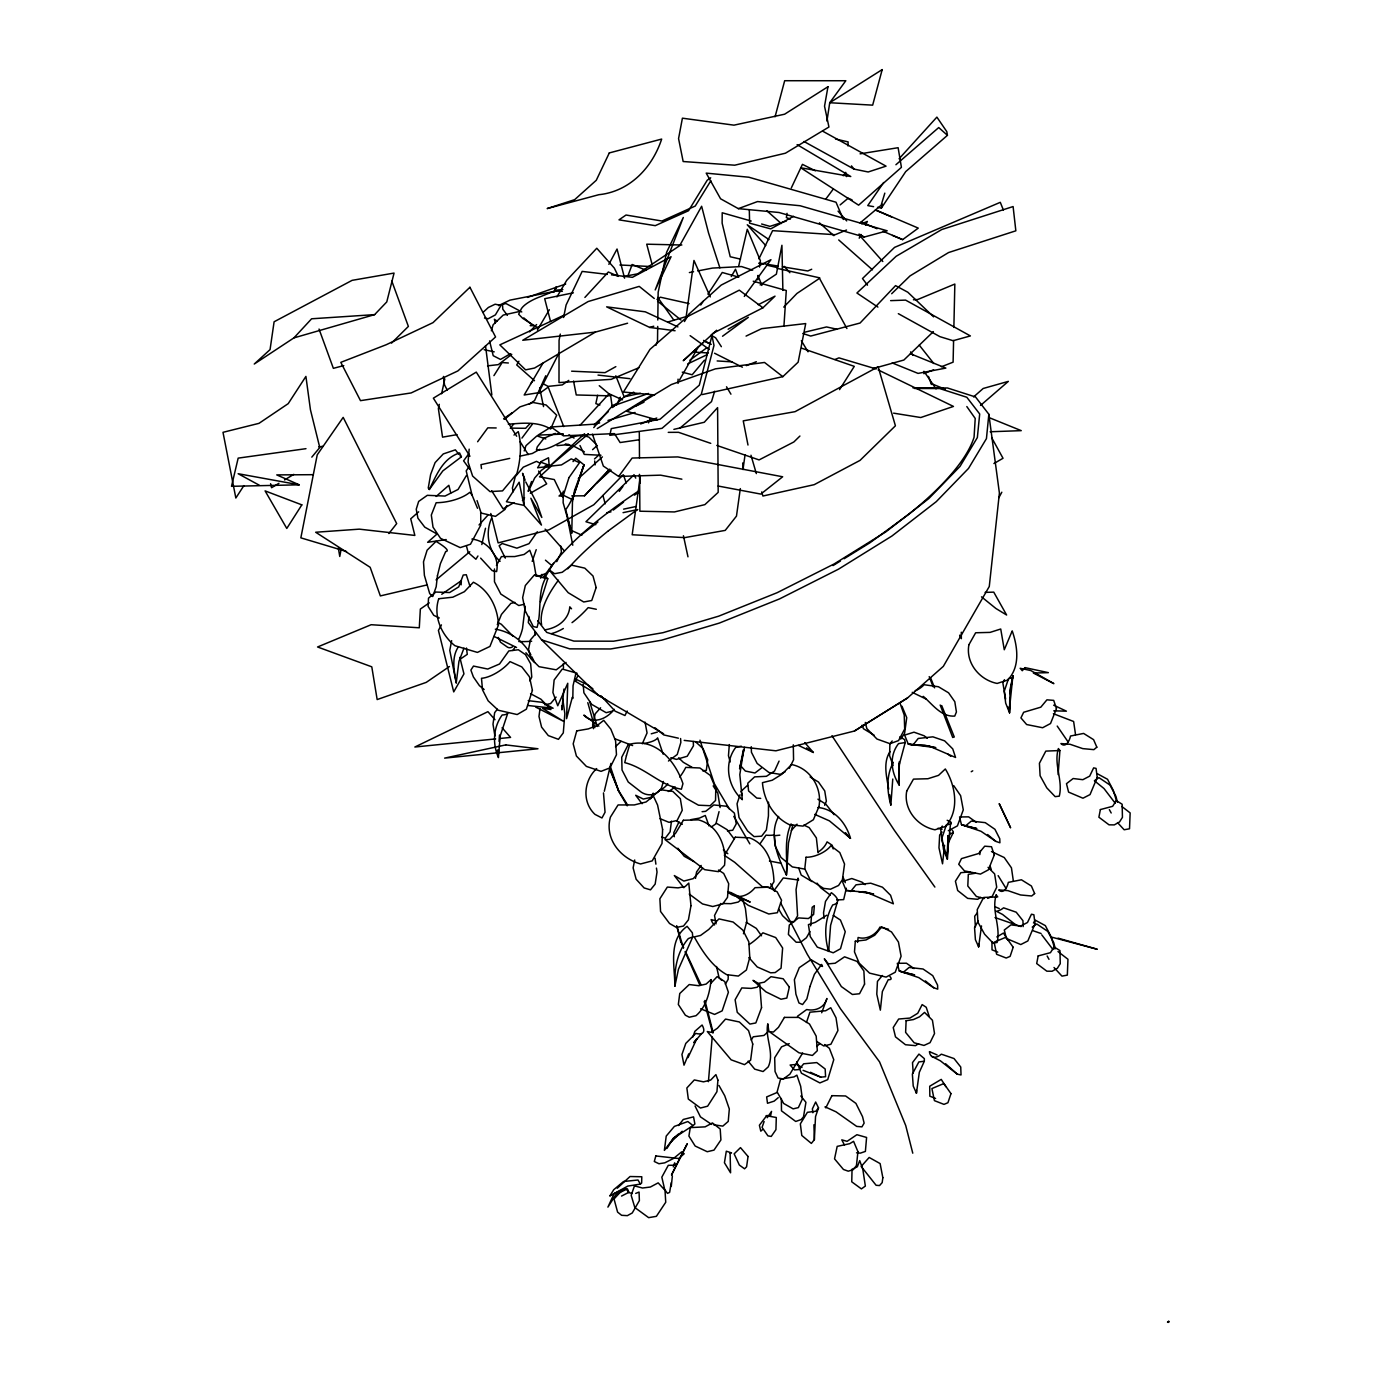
<?xml version="1.0" encoding="UTF-8"?>
<svg xmlns="http://www.w3.org/2000/svg" width="1392" height="1392" viewBox="0 0 1392 1392"><rect width="100%" height="100%" fill="white"/><g stroke="black" fill="none" stroke-linecap="round" stroke-linejoin="round"><path stroke-width="1.5" d="M673.276 1166.896L674.615 1162.877L676.042 1165.191L668.282 1165.313L661.826 1177.162L664.697 1189.534L667.464 1193.379L669.622 1192.37L671.275 1182.591M743.728 749.714L739.813 774.613L742.319 799.704C727.703 786.637 723.544 763.616 735.672 747.452L741.275 746.182M768.506 802.14L768.436 815.973L766.366 829.98L761.581 836.209L754.064 836.609L747.608 830.989L739.013 817.539L737.047 803.81L740.022 794.762M563.203 494.839L563.151 502.756L571.764 533.049L572.46 502.181L574.531 490.558L584.031 464.893L575.766 458.246L573.034 461.605M913.204 1073.11L912.508 1062.601L918.946 1054.092L924.358 1058.633L924.323 1061.243L918.842 1061.939L912.369 1074.067L913.222 1086.056L916.441 1093.225L916.475 1090.423M978.263 920.791L974.557 927.716L975.409 939.704L978.628 946.873L978.663 944.072M657.703 326.424L657.511 341.336L655.928 345.373M657.79 320.021L658.155 292.337L666.646 252.23L683.298 217.465L655.197 289.954L671.066 256.72L632.438 277.321L611.488 274.85M953.59 340.466L953.102 362.164L941.375 366.775M953.868 327.451L954.842 284.055L917.711 299.524L913.43 299.785M947.36 859.212L947.917 835.635L947.36 859.212L943.498 849.485L942.071 837.584L946.369 824.934L951.032 823.925L950.701 822.08L947.169 820.271M1013.219 677.573L1008.556 678.583L1004.258 691.232L1005.685 703.134L1009.565 712.878L1010.105 689.284L1012.906 675.729L1009.931 693.599M728.242 975.2L728.138 979.376L725.371 984.109M899.928 736.786L904.626 739.639L905.2 742.545L898.519 743.624C888.827 756.117 891.176 772.403 899.162 785.018L899.284 761.72M1167.54 1322.383L1169.002 1321.373M1009.757 697.931L1009.565 712.878M563.308 491.15L563.134 495.152L572.46 499.641L584.031 464.893C578.15 479.822 575.296 496.596 565.709 509.698L571.764 533.049M898.536 781.852L899.458 762.712M818.531 1107.875L815.764 1111.303L807.395 1112.312L800.348 1123.866L801.792 1135.472L811.362 1143.406L814.355 1139.683L815.538 1116.593L818.531 1107.875L815.66 1102.029L812.389 1108.867L812.858 1112.747M847.919 145.899L848.128 141.897L835.548 139.026M461.117 584.866L461.361 580.673L441.751 594.245M525.236 606.164L522.522 628.558A25.108 10.301 -80.2 0 1 518.781 639.119M778.633 816.425C768.384 834.678 777.989 857.855 786.428 875.011L788.481 842.856L792.761 825.108M783.922 326.285L786.289 290.528L753.229 281.219M498.475 749.853L498.179 754.099L497.449 750.079M499.067 741.379L499.502 735.028M1058.111 774.544L1059.904 750.532L1058.39 748.565C1053.431 764.539 1063.244 780.338 1059.277 796.154L1055.153 796.642L1046.801 787.872L1040.102 775.744L1039.424 763.286L1045.81 751.106L1059.904 750.532M729.321 744.563L728.468 755.752L730.174 762.016M828.24 947.674L828.64 951.397L830.589 925.384L837.288 902.26M889.766 794.815L890.845 805.046L892.777 779.033M469.174 449.146L468.077 462.092L472.619 476.064L489.984 491.602L502.529 490.889L516.867 473.715C520.399 460.143 522.07 445.318 518.276 431.642L513.996 435.052M683.437 948.056L677.243 927.333M708.406 1081.671L712.217 1037.057M528.908 616.499L528.316 622.589L541.61 639.868L598.421 695.339L663.636 733.793M563.934 689.075L561.846 709.885L561.707 705.761M912.995 387.898L947.482 387.985L975.548 396.981L988.842 414.259L986.441 438.619L968.519 468.425L936.277 501.642L891.941 536.007L838.506 569.171L779.624 598.873L719.299 623.094L661.67 640.181L610.636 648.968L569.693 648.863L541.61 639.868M671.275 1186.454L672.371 1175.909M950.701 822.08L947.047 857.263L942.21 841.481L940.696 829.388L942.262 826.048M1012.906 675.729L1009.252 710.912L1008.034 706.979M944.559 845.205L942.541 863.806L938.974 847.815L939.652 835.061L942.106 832.103M857.542 942.419L858.116 937.477A17.243 14.094 -37.7 0 0 879.97 927.089L888.583 929.264M674.876 986.145C674.233 969.319 676.93 951.85 688.327 938.591L692.764 936.886L692.363 932.797L687.109 926.324C667.847 940.018 674.824 966.013 674.876 986.145L678.443 969.267L692.764 936.886M671.449 821.141L670.126 831.807L665.289 838.158L661.722 837.114M451.634 640.633L449.79 650.395L456.245 682.863L458.942 661.374L463.971 648.15M540.009 708.632L538.982 716.445L541.592 727.129L548.309 735.602L558.436 739.326L563.29 732.888L564.856 713.696L562.751 699.097M810.701 925.819L812.162 907.306L814.337 905.67L813.641 914.457L808.387 918.546L798.556 917.92L789.316 925.019L788.394 934.45L796.172 942.227L800.609 942.245L806.386 937.773L809.953 931.579M757.805 279.827L758.379 275.581M759.545 267.073L760.397 260.704L747.278 229.28L738.734 265.872M686.082 317.272L693.964 260.461L710.303 296.914M916.441 1093.225L919.329 1072.275L924.323 1061.243M978.628 946.873L981.517 925.924M640.146 477.665L632.177 534.754L684.742 537.625L725.232 530.387L736.472 516.119L740.318 488.592M742.98 469.556L745.068 454.732M826.935 121.087L829.736 102.73L845.814 80.736L784.67 80.719L775.066 116.789M786.428 875.011C787.75 858.046 783.487 840.176 791.091 823.873M979.794 854.618L980.438 850.599M787.072 213.341L786.358 217.587L790.412 219.101M695.495 878.369L696.574 871.949L701.168 865.441M340.953 550.084L339.77 556.469L338.308 547.926M692.903 1036.918L694.869 1031.315L702.09 1025.017A20.671 7.847 37.6 0 1 695.791 1033.403L685.786 1043.408L681.941 1054.492L684.011 1065.176L688.727 1053.848M743.363 749.87L739.604 768.889L744.563 747.313M560.297 334.097L559.062 340.327L558.992 382.574L611.14 379.355L638.876 367.749M563.603 317.498L566.092 305.022L582.152 271.405L607.295 274.363M634.717 859.995L633.116 867.877L636.127 879.222L644.131 887.957L650.499 889.836L655.162 884.094L657.024 872.053L656.45 868.103M597.638 395.258L595.846 403.628L599.9 404.968M439.298 404.341L438.376 408.569L442.552 437.158L457.063 434.617M441.595 393.762L444.831 378.955M877.499 207.356L881.38 208.069L882.25 204.224M481.823 544.55L485.495 528.264M846.319 888.218L843.674 899.597L836.696 899.98M604.302 791.265L610.914 763.408M711.956 335.733L699.306 385.184L660.104 419.201L611.279 428.614L609.8 435.348L662 428.336L701.255 394.458L713.992 345.407L711.956 335.733L715.61 337.804L721.369 346.695M719.055 811.623L715.923 823.82L711.173 827.092M905.2 742.545L899.006 765.652L899.162 785.018M491.48 518.398C485.199 532.84 488.035 550.762 500.093 561.324M743.467 933.771L746.912 921.208L745.433 908.541L742.441 898.64L738.16 902.068L730.904 903.669L722.744 903.512M663.375 781.451L661.652 787.541A18.461 15.451 67.5 0 1 641.399 792.257L628.244 782.026L622.033 770.02L621.719 757.283L628.297 744.494M491.376 330.791L493.116 324.788L503.225 315.079L518.468 311.704M884.807 193.14L881.171 205.198L860.082 222.929M714.653 391.239L711.503 401.627L679.94 428.092M540.496 601.675L547.769 578.741L546.116 577.123C536.981 592.609 541.993 610.879 537.051 627.392L533.275 626.557L525.184 610.705L522.644 597.673L525.323 585.527L534.18 575.174L547.769 578.741M540.705 578.237L541.958 574.374M648.585 422.855L649.942 418.801M806.455 1022.476L809.935 1012.193L825.665 1010.749L830.763 1007.756L836.018 1017.778L837.932 1030.515L830.902 1044.261L823.699 1045.949L816.773 1041.512M524.192 450.956L526.002 445.649L536.929 435.87L545.803 438.95M532.196 561.394L536.216 549.666M764.121 1121.534L762.05 1127.381L767.966 1135.889L771.238 1136.429L775.936 1129.678L776.301 1117.498L766.192 1115.671M528.09 491.15L531.57 481.51M554.938 290.65L556.417 286.735L553.877 292.285M627.775 276.155L632.177 264.515L646.062 270.257M497.309 624.643L501.433 614.446L510.864 603.362A44.092 29.963 26 0 0 514.849 602.371M824.673 805.289L826.361 801.166L824.743 790.934L818.479 782.026L810.092 776.962M893.351 762.329C886.078 775.483 886.982 791.039 890.845 805.046M550.936 428.388L556.661 415.164L546.082 404.968L533.119 402.497L519.982 406.882L504.374 419.357M642.304 743.78L647.054 732.958L645.053 722.135M506.81 505.522L505.07 509.385L495.482 516.38L480.553 512.935M545.751 375.753L534.563 400.565L529.325 404.15M779.068 761.093L774.544 771.046L766.383 776.318L754.603 776.875L747.8 783.191L748.583 790.934L756.778 798.086L760.711 798.382M650.603 798.764L653.179 793.127M687.996 1057.624L696.835 1038.676L693.808 1042.695L701.655 1033.525M1004.45 679.696L1002.884 683.037L1005.616 699.08M528.473 491.219L534.667 478.013L541.262 470.426L549.092 464.737L548.518 457.759L540.827 461.726M791.335 187.903L802.436 164.36L815.364 170.798M606.703 700.124L575.227 681.123L576.079 679.296L587.72 684.864L592.888 688.814M616.604 404.915L620.345 397.19M529.882 680.897L531.761 677.034L530.648 663.74L525.48 654.64L518.346 649.751L508.793 650.951L499.537 664.001L487.757 669.047L473.489 666.072L470.879 670.074L473.384 676.93L479.422 685.647L484.155 689.527M758.901 258.86L772.595 230.654L835.165 234.709L846.527 230.028M859.195 238.189L861.004 234.465M865.546 225.156L867.355 221.432L861.665 223.764M679.018 821.906L673.815 832.607L674.32 836.731M575.227 681.123L577.924 675.572M947.935 843.535L953.276 832.573M556.748 561.655L561.428 552.119L560.68 545.908M627.183 711.034L624.973 715.523L615.09 711.155L601.048 695.843M789.351 768.332L793.562 759.806L793.301 744.824M948.77 836.714L950.458 833.321A16.808 3.637 25.7 0 0 952.128 830.189M429.31 489.497C436.427 475.194 442.83 458.159 459.604 452.939L461.396 456.837L442.813 470.914L429.31 489.497L428.249 488.018L430.633 474.481L435.087 462.631L443.282 453.931L455.375 449.842L458.838 454.314M558.923 353.237L538.704 392.666L524.192 394.997L542.95 363.155M720.708 903.46L714.531 915.501L716.045 923.905M608.861 264.341L617.039 249.029L624.573 278.191M998.83 497.744L1001.822 492.211M441.438 624.904L438.41 630.419L453.722 691.894L463.954 673.867L459.83 657.372M458.455 646.688C451.217 657.459 454.105 670.944 456.245 682.863M496.439 565.43L501.433 556.574L514.727 556.556L524.175 554.434L529.76 550.24L533.414 560.106L536.146 576.062M679.505 380.068L698.088 347.287L702.821 342.902M731.27 276.538L735.498 269.23L738.334 276.851M821.698 1012.767L826.918 998.482A21.002 17.383 35.5 0 1 806.681 1009.548L797.442 1016.299M518.903 361.259L516.728 364.93L534.493 380.729M537.382 329.991L549.335 309.755M556.939 296.896L566.718 280.331L596.785 248.246L614.307 268.082L618.344 276.364L608.356 271.997L584.884 297.436M684.446 321.569L688.831 314.192L721.195 285.082L770.959 259.678L744.302 296.426M802.627 1053.013L789.873 1074.189L783.331 1078.974L778.076 1078.034L775.048 1071.509L774.683 1057.746L781.556 1046.854L789.229 1043.635M466.407 475.542L458.055 489.462L445.022 496.057L427.309 495.326L418.661 501.416L416.243 509.211L417.913 518.172L424.769 527.15L437.262 534.128M543.037 577.715C567.414 541.993 602.962 514.675 638.737 490.924M544.846 577.645L553.529 563.221M710.842 180.786L695.234 206.051L661.948 221.015L626.017 215.029L619.005 219.849L655.249 225.661L688.535 210.731L707.206 180.247L710.703 177.811M640.372 1184.105L627.844 1186.071L609.94 1195.832L613.733 1189.708L623.564 1181.512L637.988 1179.998L640.372 1184.105L641.642 1183.026L641.799 1176.762L630.037 1176.518L617.282 1188.211M477.943 555.982L475.907 559.253L468.164 552.502L466.511 546.238M678.53 1125.536L683.281 1119.464L693.547 1116.871L694.886 1124.023L692.99 1125.571L687.857 1121.534L674.372 1126.406L666.211 1136.098L664.384 1150.384L673.45 1138.238L678.426 1134.062M1033.456 922.983L1035.213 920.147L1045.357 925.628L1051.134 936.816L1054.823 948.909M493.916 375.631L502.181 362.529L508.358 362.999M839.55 389.638L854.288 366.357L801.914 348.278M751.21 1040.015L753.246 1036.796L763.964 1035.439L768.819 1031.107L767.792 1023.781C764.782 1038.101 774.822 1052.665 768.245 1066.881L763.094 1071.544L754.708 1069.143L748.13 1061.139M666.855 1148.522L673.45 1138.238L692.99 1125.571M243.878 485.634L235.84 498.023L222.998 432.32L258.999 423.342L288.214 403.645L305.909 376.414L310.433 409.735L319.777 447.528L311.808 457.133M700.733 305.005L703.117 301.385M707.902 294.164L722.239 272.484L738.769 277.147M512.848 650.482L515.214 646.915M900.746 739.117L904.609 733.306L906.731 717.68L901.981 706.231M881.38 208.069L905.705 171.616L947.447 135.32L946.804 131.648L936.886 117.119L899.075 158.775M890.027 751.593C882.789 762.59 886.669 776.945 888.688 789.107M767.218 1117.706L771.551 1111.39L770.524 1115.949L766.835 1115.514L759.388 1125.241L760.798 1131.157L762.381 1129.765M883.676 182.509L867.755 205.598L873.602 206.66M760.154 843.569L766.035 835.13A23.003 19.123 -5.4 0 0 774.474 834.887M537.312 531.761L528.977 543.68L516.884 548.17L502.199 543.506L499.136 545.751L505.296 558.14M469.382 466.337L466.198 470.879L472.079 495.169L477.508 508.289M596.681 768.575C583.753 780.442 581.699 801.949 594.941 814.355L601.97 817.974L605.05 812.249L603.484 792.901M592.453 434.2L603.345 466.076L618.657 476.447L632.142 458.038L677.834 456.924L782.652 476.777L760.832 494.09L718.168 486.034M774.874 889.436L783.278 877.952L798.625 880.022L798.034 878.126L796.05 889.662L797.581 915.832L794.24 921.643L788.846 921.591L782.548 915.675L778.633 909.063M468.686 453.896L463.588 460.839L469.73 469.226M477.613 441.751L487.792 427.849L496.196 427.953M619.249 491.393L622.85 486.539M530.543 383.931L533.136 380.434M825.682 199.247L833.199 189.173M843.221 175.74L845.727 172.382L846.493 176.593M521.948 438.097L532.301 424.264M977.271 912.856L974.696 916.249L975.392 926.759M510.307 428.353L513.787 423.794M892.185 740.944L889.888 743.954L889.592 755.682L893.107 765.53M522.435 500.459L524.575 497.727M388.89 533.536L396.685 523.601L343.18 417.374L317.237 454.819L300.846 537.851L346.538 551.528M497.344 709.224L494.665 712.634L492.994 724.188L494.926 736.055M912.804 745.207L924.845 745.259L935.842 747.695L908.263 744.094L912.804 745.207L918.233 738.456L932.901 736.838L944.646 740.857L952.754 748.913L955.556 757.457L929.038 746.025L908.263 744.094L904.626 735.115L913.987 732.175L924.201 735.811L927.298 738.317M850.599 891.559L856.045 884.807L870.713 883.189L882.458 887.209L890.567 895.265L893.368 903.808L866.851 892.376L846.075 890.445L842.438 881.467L851.8 878.526L862.013 882.163L865.111 884.668M882.389 975.496L877.447 981.412L876.786 994.166L880.353 1010.157L882.354 991.556L888.253 979.672A16.808 3.637 25.7 0 0 889.94 976.54M704.422 360.18L692.189 374.761L682.271 372.169M556.104 697.096L550.623 703.552L544.829 704.787M593.758 427.605L611.975 406.325L648.498 393.449M536.024 633.447L530.439 639.868L528.542 649.42L531.152 658.816L539.017 666.681L556.243 669.83L566.039 662.418M600.613 707.78L595.237 713.8L592.609 724.988L593.497 728.695M791.387 830.415L797.042 824.151M479.039 524.941L487.774 515.284M702.699 868.208L693.286 878.613L683.82 881.066L674.32 875.551L683.837 887.713M579.925 425.395L608.756 394.093M293.921 337.891L311.617 318.785L374.622 314.627L386.767 301.925L394.058 273.076L352.106 280.349L274.102 321.778L270.065 349.601L254.249 364.043L293.921 337.891L374.622 314.627M621.893 1190.456L614.029 1198.964L617.596 1212.119L621.615 1215.303L627.34 1215.651L632.246 1212.971L639.38 1200.6L639.067 1192.057L635.709 1193.414M529.847 423.777L525.619 428.301L510.916 428.127M571.747 495.917L584.466 495.796L608.513 470.513M584.466 495.796L609.783 469.121M710.947 983.187L717.158 976.627L724.727 981.569L728.399 992.252L722.17 1010.836L714.583 1014.42L700.646 1008.817M529.552 331.835L536.599 324.545M783.766 307.093L796.955 293.451L819.505 278.365L846.91 328.529M622.92 475.02L593.758 504.774L549.057 529.813L498.11 542.897L490.784 513.509M391.535 343.111L408.378 326.424L391.831 281.149M799.913 436.044L793.875 441.96L759.075 459.917L716.793 445.423M633.221 475.559L585.928 521.739L595.811 524.68M891.68 293.729L910.037 275.894L948.544 252.561L1015.847 230.811L1013.098 206.555L941.792 229.523L896.152 256.285L856.915 293.016L877.9 307.093M816.739 1046.506L819.836 1043.513M698.088 347.287L683.246 360.719L713.765 332.914L762.938 307.789L775.031 296.148L758.24 304.726M933.388 331.592L903.86 360.041L873.358 368.497M670.735 1142.275L682.202 1131.244M615.577 746.599L621.006 741.414M702.351 394.562L782.826 376.658L798.138 362.181L805.707 323.57L761.633 328.669L746.06 336.098M713.765 332.914L716.602 330.252M584.553 433.712L548.135 467.608L588.137 434.147M594.053 424.873L608.321 411.597M613.072 407.177L624.155 396.859L633.743 392.144M482.989 312.434L488.366 307.458L495.117 304.222L501.016 305.387L495.395 314.888L488.122 318.768L484.555 318.055M710.738 335.576L713.887 332.653M741.205 791.143L747.539 785.332M594.488 458.96L599.308 454.61M562.246 493.133L559.027 496.022L563.273 495.987M578.306 478.622L602.388 456.889M596.803 482.902L611.071 470.044M592.574 449.668L597.359 445.423M437.314 533.78L427.64 542.323L446.188 539.557M684.185 740.387L775.901 750.81L854.427 731.026L907.497 697.966L943.341 666.35L989.277 586.484L999.404 493.064L988.842 414.259M418.679 511.821L410.727 518.798L414.851 535.433L359.327 529.151L315.671 532.249L370.168 567.31L380.347 595.915L427.17 584.901M436.148 496.457L448.85 485.286L450.764 492.942M973.617 396.911L983.17 388.49L1008.347 381.373L980.525 405.437M895.909 164.743L938.713 127.559L947.447 135.32M778.232 1097.662L774.143 1101.142L767.497 1103.282L766.644 1096.931L776.927 1092.563M436.061 579.925L469.783 551.737M840.124 204.92L848.163 198.221L852.061 199.891M965.404 826.013L976.836 828.588L961.472 824.638L965.404 826.013L971.303 821.089L985.258 822.655L994.932 829.301L999.769 838.784L999.908 842.786L995.872 841.394L980.995 831.285L961.472 824.638L959.993 818.879M903.217 972.364L914.648 974.939L899.267 970.99L903.217 972.364L909.115 967.44L923.053 969.006L932.744 975.653L937.582 985.136L937.721 989.138L933.684 987.746L918.807 977.636L899.267 970.99L897.301 963.316L906.453 963.212L914.039 968.588M585.005 436.496L588.364 433.747M580.882 535.189L597.934 521.983M613.28 510.081L623.529 502.147M511.769 354.368L498.319 364.634L487.565 365.852M761.389 768.106L754.951 772.995L745.364 771.046L740.248 765.339M668.456 761.024L677.243 754.481L680.845 742.441L680.584 738.526M826.744 915.24L815.294 922.339L808.421 924.636L810.248 936.59L817.295 947.134L833.216 952.789L840.507 948.77L845.24 931.718L840.437 920.06L833.251 915.397M892.533 235.405L902.642 239.633L918.268 228.114L875.429 209.861M609.94 1195.832L611.645 1194.58M689.875 360.18L707.066 347.582M722.535 336.238L748.339 317.341L728.138 329.225M608.461 530.752L637.118 509.785M503.626 418.783L512.204 412.711M539.644 393.223L548.222 387.15L563.76 426.613M568.789 380.381L562.281 384.905L548.117 386.384L542.776 383.566M429.258 602.875L420.349 609.052L419.288 627.792L371.142 624.712L317.567 646.984L371.786 666.82L377.162 699.567L426.248 682.376L449.425 666.524M460.143 659.216L467.277 654.344L466.459 648.028M1032.203 927.089L1036.762 923.992L1047.811 931.422L1053.744 942.697L1055.24 948.561M760.154 284.942L776.371 274.154L781.921 245.27L782.878 290.423M656.989 299.384L660.4 297.192L689.075 303.595M854.427 731.026L907.497 697.966M599.674 422.89L595.515 424.108L551.11 426.979L538.025 435.122L563.221 434.078M634.439 495.117L638.128 492.838M833.042 565.587L840.42 561.011M844.126 558.731L869.983 542.741L908.732 514.361A240.103 73.393 -26.8 0 0 974.069 437.21L975.218 418.453L966.814 406.551M980.751 897.388L977.654 899.302L967.666 898.379L957.679 890.515L955.417 881.206L960.845 872.68L970.224 871.879M918.563 1043.739L915.466 1045.653L905.479 1044.731L895.491 1036.866L893.229 1027.557L898.658 1019.031L909.916 1018.074L917.746 1013.272L922.148 1004.606L926.219 1007.269L929.143 1016.16M597.238 428.579L651.804 395.137M278.974 483.268L271.579 487.722L270.57 483.703M284.525 479.944L293.764 474.376M971.233 771.725L972.747 770.82M996.846 936.955L1003.441 933.04L1008.069 940.313M627.583 323.222L595.393 332.096L534.545 368.045L525.602 369.854L499.832 344.868L563.795 315.305M993.888 463.536L1003.023 458.281L991.643 437.61M513.979 502.616L503.086 508.863L491.654 490.715M530.335 493.238L546.673 483.859L538.6 471.035M510.62 353.638L500.476 359.432L493.203 355.691L489.566 340.918M615.838 366.635L605.015 372.656L571.625 371.194M539.783 449.32L532.318 453.479L519.999 456.158M793.544 216.317L770.75 228.88L749.627 223.172L749.314 210.14M948.317 830.746L957.418 825.874L963.281 809.866L960.619 795.667L953.677 785.575M785.175 771.76L780.181 774.352L768.941 772.508L757.144 763.425L751.436 752.272L751.262 746.704M621.545 1196.059L628.819 1192.335L627.461 1188.838L615.995 1194.388L607.904 1207.125L614.15 1193.553L625.878 1188.507L628.819 1192.335M636.196 405.925L643.991 402.166M498.527 305.596L509.977 300.133L555.982 291.119L562.333 291.311M687.7 363.904L707.153 354.647M987.694 898.397L992.252 896.326L996.707 887.209L994.619 873.898L988.059 867.355M612.254 405.698L617.978 403.141M811.71 269.248L807.778 270.97L782.426 266.794M555.338 433.417L543.959 438.254L537.242 446.919L536.459 449.842C554.973 451.617 569.311 429.884 588.886 437.14L595.95 444.048M834.956 359.501L838.958 357.866L876.212 368.967M746.39 365.626L756.343 361.711M923.801 373.665L933.562 369.837M546.586 573.243L539.278 575.992L535.102 574.739M738.352 208.643L757.526 201.562L800.069 205.738L887.174 230.794L864.31 237.023L779.033 212.506L738.352 208.643L720.586 198.795L706.214 173.13L748.826 177.219L836.018 202.223L843.343 219.484M640.633 423.951L656.78 418.018M527.498 297.401L565.691 284.003M786.289 221.032L769.95 226.374L761.633 224.008M934.885 887.069L894.395 830.38L831.946 735.707M545.09 465.937L549.092 464.737M677.904 326.894L645.296 311.825L606.634 306.849L649.681 327.433L653.77 326.215M668.108 321.952L688.605 315.862M608.008 420.436L635.1 412.467M651.247 733.81L657.372 732.07M343.772 365.591L333.367 368.341L319.029 329.051M612.393 711.121L606.164 712.687L591.704 704.387L583.892 692.764L583.178 684.359M804.994 332.131L826.535 326.946L836.679 329.156M673.867 429.38L704.282 422.263L717.593 407.63L718.185 492.368L704.857 504.635L674.441 511.943L639.868 511.212L639.607 474.985M524.419 604.215L518.798 605.537L500.842 594.071L494.473 581.786L494.456 568.963M640.39 393.31L624.155 396.859L615.821 375.77M509.733 458.386L480.971 464.65L481.51 468.565M606.825 512.726L611.018 511.838M623.616 509.141L636.214 506.462M623.059 512.656L637.762 509.559M573.382 292.807L544.69 298.723L550.571 321.517M689.371 272.554L693.564 271.753M697.775 270.935L712.478 268.082L741.484 266.551L752.672 270.187M623.32 276.573L637.745 273.806L679.644 245.705L701.638 206.26L708.528 232.916L719.89 267.873M690.971 819.644L699.428 818.096L705.274 815.468L709.05 825.995M860.082 153.833L898.118 147.709L901.424 167.336L858.62 205.163L800.713 167.771L850.773 176.523L797.111 144.629M975.583 873.219L968.31 874.367L967.805 886.025L976.349 896.431L984.196 898.553M639.433 439.733L620.101 442.534L614.585 433.834M305.979 448.676L238.171 458.125L231.507 486.313L299.228 484.816L276.747 474.898L312.922 474.689M318.698 446.902L322.944 446.31M595.393 332.096L522.748 340.257L588.137 301.542L639.224 286.387L654.257 298.497M727.442 830.833L732.714 830.258L736.246 823.855L734.384 813.137L726.589 806.246L713.765 804.959L705.657 811.327L702.09 811.693M779.833 835.165L774.474 835.722L775.257 846.249L780.947 857.42L792.344 866.92L804.785 869.095M562.838 289.536L556.87 290.128L540.809 296.531A21.733 7.117 -21.6 0 0 521.339 308.78L518.659 314.261L522.783 318.403L538.391 328.216M495.674 738.908L414.851 747.017L487.913 711.677L494.995 719.716M499.937 738.491L510.568 737.412L502.077 727.772M702.577 770.785L706.318 770.42L707.71 759.841L703.064 748.618L695.582 741.814M557.009 445.666L568.806 444.553L565.274 444.135M803.08 1070.344L820.828 1077.147L825.578 1076.712L825.178 1069.004L816.773 1062.583L803.671 1063.801L799.025 1069.543L794.519 1069.943L790.134 1065.037L796.972 1064.393L802.001 1067.525M614.377 433.608L563.447 435.853L551.11 426.979M990.164 431.764L1021.258 430.65L989.503 417.774M890.619 300.637L905.6 300.115L970.381 335.924L953.12 340.709L939.913 336.655L898.327 313.67M618.657 476.447L660.556 475.159L681.889 479.179M985.118 592.383L993.749 592.139L1006.625 615.02L995.889 608.478L981.517 596.855M959.506 816.965L968.641 816.86L976.227 822.237M668.247 432.355L678.548 432.32L710.755 443.352M914.596 388.472L939.635 388.542L966.814 397.259L979.69 413.981L977.358 437.575L960.01 466.424L928.795 498.58L885.869 531.848L834.139 563.951L777.136 592.696L718.742 616.151L662.94 632.699L613.541 641.207L573.887 641.103L546.708 632.386L537.695 620.675M577.071 673.258L575.923 673.241L573.052 685.734L572.808 698.453L572.338 697.27L566.579 718.655L567.762 683.263L557.757 705.779L552.92 692.503L554.138 679.992L562.298 669.047L575.557 672.788M647.089 421.063L651.265 421.132M681.854 245.009L646.723 244.192L652.256 264.95M609.505 395.833L576.253 394.963L573.556 381.095M1053.761 710.825L1066.411 711.173L1053.657 705.187M508.341 424.212C522.609 423.098 537.59 421.289 550.675 429.014M619.945 264.985L651.23 266.568M600.961 455.271L584.24 454.401L579.977 445.527M693.216 352.054L708.389 352.976M717.158 360.946L732.001 361.85M527.62 705.466L553.129 708.232L542.271 702.334L528.177 700.646M856.532 1152.802L860.413 1153.115L865.389 1151.41L866.59 1137.455L856.898 1134.706L847.102 1141.336L841.795 1139.857L844.457 1145.007M654.605 394.928L623.459 392.039L649.994 349.357L687.787 316.419L739.291 290.162L762.938 307.789M846.075 890.445L854.375 891.228M858.533 891.611L873.654 894.047L862.657 891.611M557.287 433.625L563.116 434.217M598.021 375.092L629.95 378.676M649.681 327.433L675.085 330.739M713.487 1124.719L722.813 1126.128L728.242 1121.413L729.321 1109.006L724.745 1095.782L718.951 1085.447M893.612 413.163L920.773 417.53L953.45 406.429L878.143 369.907M759.179 262.966L778.198 266.098M299.228 484.816L238.136 473.715L259.295 485.216M565.604 444.448L571.399 445.544M769.428 861.004L780.929 863.249M596.315 609.278L588.155 607.625A44.109 16.095 -45.5 0 1 572.025 622.642M804.002 141.514L853.992 169.093L868.173 171.982L886.043 166.153L822.533 131.092M484.172 349.723L494.212 351.845M931.631 1056.319L940.383 1060.808L957.296 1074.172L961.037 1074.955L960.741 1067.02L954.025 1058.546L941.357 1054.179A18.461 8.839 -61.4 0 1 929.421 1051.621L937.094 1054.927M678.374 738.178L663.793 734.941L654.988 727.755M777.275 268.378L819.784 277.878M740.492 259.121L730.226 256.754L722.135 223.155L722.204 212.767L751.262 221.05M758.971 263.384L763.077 264.323M767.183 265.263L777.467 267.629M817.904 807.499C834.539 808.909 846.145 823.159 850.477 838.332L829.423 820.862L814.772 814.372M937.964 828.275L942.106 829.267M495.326 629.184C510.464 631.498 523.792 641.521 530.926 654.971M716.358 920.947L711.138 919.607A28.449 14.703 -66.1 0 0 714.531 924.984M657.181 419.932L626.835 411.319L671.344 384.54L715.418 368.845L764.539 362.459L782.826 376.658M670.787 757.787L676.442 759.388L687.23 756.256L693.442 745.834L693.303 741.501M1058.024 938.138L1097.244 949.257L1051.117 936.99M731.061 892.637L727.738 891.646A26.674 19.697 -71.9 0 0 755.038 887.678L768.262 887.191L777.136 891.82L781.573 900.311L777.362 912.717L768.802 914.005L748.2 905.305L731.061 892.637L750.236 902.103L736.525 896.309M627.966 1192.283L632.003 1193.483M471.888 539.069C487.426 540.827 499.815 555.93 496.613 571.59L492.176 570.633L480.623 558.122M802.766 333.488L810.718 336.064L860.065 323.031L895.561 285.621L907.828 292.233L933.58 316.854M995.019 917.554L1021.067 926.585M1033.09 930.743L1041.094 933.527M615.194 738.908L632.629 745.573M1053.413 713.713L1073.632 721.491L1075.529 734.611M997.768 952.128L992.026 949.831L991.939 941.862M935.581 1098.479L929.839 1096.183L929.717 1086.23L941.253 1079.392L945.864 1086.665M910.403 353.725L945.847 368.097L918.059 373.404L892.202 362.929M931.405 383.653L945.203 389.273M660.069 818.705L668.995 822.324L677.121 820.48L682.254 810.266L680.323 798.695L672.788 791.387L660.434 789.734L651.56 797.216L643.313 799.06L635.692 795.267L642.043 803.723M875.568 210.105L891.506 216.891M861.074 222.007L877.03 228.723M882.928 231.246L902.642 239.633M995.454 906.923L999.282 908.576M622.502 399.8L608.826 393.692L599.256 385.706M571.538 530.526L581.856 535.154M991.469 851.539L1004.224 857.524L1011.445 867.842L1013.341 880.962M803.81 825.091L809.187 827.614L816.373 837.914L818.026 852.757M810.475 1072.275L820.828 1077.147M798.556 745.468L813.346 752.463L804.785 742.615M1167.575 1321.861L1168.706 1322.4L1168.462 1321.234M705.031 341.475L710.825 344.276M439.28 617.978L433.73 615.299L428.092 606.373L428.51 598.177L435.783 592.052L449.599 592.54L458.734 586.867L463.223 575.035L466.303 574.739L470.061 586.571M912.23 692.329L925.837 698.941M494.056 636.422L516.571 647.506M714.566 353.237L742.406 367.192M535.694 707.066L563.673 721.404L542.497 708.302L550.936 709.52L540.931 699.219L530.578 693.721M995.576 910.855L1002.571 914.457L1016.09 925.141M497.971 622.502L501.294 624.242L512.9 636.092M703.586 340.396L710.929 344.259M539.939 463.171L536.512 461.344L523.288 467.173L515.284 476.638L512.395 488.087L513.265 491.741M573.33 445.91L584.431 451.878M1097.418 773.795L1107.545 779.276L1113.322 790.465L1116.401 800.557M693.929 861.578L684.22 856.289L677.887 848.215M859.003 234.065L864.31 237.023M521.774 311.947L505.94 303.526L502.512 304.413L502.808 309.198L507.367 315.392M691.946 767.236L683.315 762.311L678.652 757.822M676.825 821.106L682.306 824.29M813.346 752.463L806.594 747.869M716.375 823.229L727.129 829.684L734.384 839.272M746.216 922.304L756.291 928.377L761.511 935.807M874.211 735.237L863.423 728.712L862.153 725.162M812.023 881.588L801.218 875.063L798.677 867.982M817.939 799.182L825.908 804.211L834.086 814.703M568.945 434.809L574.026 438.097M718.463 870.035L723.683 873.428L728.695 883.711L727.494 897.37L722.779 903.895L712.774 906.523L702.49 903.93L689.214 894.047M497.17 321.1L494.369 319.273L495.378 322.84M711.608 1124.423L700.437 1116.854L695.06 1105.996M768.993 239.615L747.26 224.773L765.722 245.566M532.457 325.241L523.775 317.881M690.136 335.663L709.328 349.479M459.986 455.81L461.396 456.837M947.621 753.925L950.771 756.274M830.276 895.091L820.671 887.765L817.034 883.12M1121.848 806.49L1130.147 812.911L1129.521 828.779L1124.144 829.771L1117.532 822.585M1057.99 951.554L1067.96 959.262L1067.333 975.131L1061.957 976.123L1054.005 967.492M824.586 1044.539L829.388 1048.35L833.773 1059.677L827.718 1079.635L819.871 1082.924L801.444 1073.215L796.694 1061.835M657.598 301.177L680.984 320.021M987.572 834.539L995.872 841.394M925.384 980.89L933.684 987.746M545.438 560.176L551.841 565.587M598.873 726.137L583.874 715.105A31.337 21.228 -67.2 0 0 614.377 709.346M723.37 849.816L727.825 853.714M819.418 222.859L833.895 235.666M838.715 239.946L872.488 269.839M766.731 210.679L781.277 223.538M945.638 1063.819L957.296 1074.172M672.197 786.41L686.43 798.434L698.506 805.202L710.146 805.707L715.523 800.487L715.801 788.429L710.198 775.344L699.88 767.984L685.769 767.392A21.454 7.482 -62.9 0 1 679.731 776.98M923.244 696.348C932.536 704.3 941.183 717.071 954.738 716.08L956.426 711.973L954.808 701.725L948.561 692.816L938.469 686.761L924.149 684.725A28.449 14.703 -66.1 0 1 915.257 690.658M563.986 550.466L545.09 529.117M850.477 838.332L845.431 832.66M721.595 980.246L719.072 977.689L716.515 966.5M571.538 608.791L569.78 606.825A33.025 26.448 9 0 1 544.933 629.828M748.844 957.539L757.231 966.953L770.629 972.817L775.187 972.556L781.069 968.171L782.635 947.987L775.709 937.564L762.938 932.831A23.594 5.742 -45.4 0 1 749.174 944.489M838.054 211.166L846.719 220.91M859.699 235.544L882.806 261.522M784.201 266.342L789.873 272.728M472.201 495.082L469.783 492.333A30.467 13.398 -10.1 0 1 436.166 502.721L431.311 515.04L433.016 527.168L440.516 538.321L460.195 547.613L470.479 544.237L480.745 525.149L480.745 511.804L477.056 500.615M800.818 1095.974L805.933 1102.325L803.497 1116.854L801.148 1119.568L795.719 1121.465L781.486 1110.833L781.347 1098.479M525.898 652.761L534.632 662.505L531.848 656.85M851.452 165.874L853.992 169.093M919.242 345.112L933.806 363.521M1115.183 803.184L1103.978 788.516L1094.39 780.738L1098.949 777.641L1109.998 785.071L1115.932 796.346L1117.428 802.21M1041.773 934.867L1052.978 949.535M867.477 285.186L862.501 278.539L894.569 247.376L1000.291 202.327L1003.388 210.035M1068.343 742.284L1057.207 726.067M657.72 297.436L673.832 320.143M1006.155 888.635L998.134 875.638M910.577 351.898L912.995 355.412M923.923 371.264L936.033 388.855M713.174 785.888L717.785 793.022L720.099 807.569M516.676 436.235L476.273 372.116L433.364 398.164L469.939 456.245M520.138 441.734L528.212 454.558M609.365 768.471L618.553 790.534L627.601 804.994M801.357 340.692L808.021 351.793M726.52 386.785L730.939 394.18M729.443 809.083L714.287 783.557L699.967 740.213M733.775 816.373L749.836 843.883M627.183 805.829L618.64 791.282L610.444 766.766M1109.354 809.639L1111.199 812.998M1047.149 955.991L1048.994 959.349M447.302 390.178L444.535 384.923L443.456 376.432M770.646 883.729L774.596 891.315M780.547 902.747L807.273 954.286L840.403 1008.678L879.57 1061.905L905.722 1125.536L912.769 1153.185M633.952 474.637L635.744 478.135M525.758 481.928L536.981 503.434L541.819 517.459L530.857 498.249L541.453 525.08L524.018 505.383L519.146 482.224L506.427 501.712L524.018 505.383L523.897 477.456L522.574 473.315L525.132 480.205M959.627 635.222L961.35 638.667L961.298 632.212M680.897 941.827L683.611 947.604M685.421 951.467L700.785 984.266L699.689 984.77L685.142 951.919M498.301 637.397L500.441 642.164L507.454 647.141A25.108 10.301 -80.2 0 0 512.465 646.897M626.226 482.972L623.512 475.107M843.047 877.134L845.275 882.65M930.674 678.008L934.606 687.839M941.688 705.535L954.286 736.994L952.702 737.464L940.174 705.013M609.974 768.575L618.553 790.534M757.961 275.425L761.859 285.464M929.212 676.616L933.127 686.743M928.447 376.397L931.457 384.505M899.998 703.117L904.226 715.001L904.678 729.008L898.553 740.596L889.993 743.693L876.96 739.03L866.816 728.555L865.319 722.431M990.164 866.242L991.33 869.809M741.205 791.717L742.336 795.424M589.686 701.742L597.29 726.467M747.991 445.04L743.241 420.854L795.058 411.667L878.143 366.792L895.421 425.795L860.03 460.387L814.181 484.677L762.903 496.022L761.72 491.933M750.984 455.236L756.343 473.593M587.789 702.664L594.871 727.668M602.927 495.517L605.224 503.834M833.199 848.963L832.207 845.275L827.092 841.864A25.143 19.94 -9.9 0 1 818.426 851.904M704.178 1001.474L712.6 1032.812M704.926 1000.448L713.209 1032.794M676.686 925.68L680.862 942.262M663.149 754.168L657.616 737.864A25.213 7.256 -1.5 0 1 644.078 743.45M567.466 518.276L572.773 545.229M683.437 535.746L687.979 556.835M539.626 387.776L543.524 406.603M534.754 631.881L535.259 634.996M655.058 858.22L655.893 864.154M610.496 394.684L612.289 407.56M742.684 462.979L743.45 469.156M485.512 345.842L491.846 394.997M594.68 460.961L595.063 464.945M639.398 474.341L640.216 482.989M824.047 918.407L823.542 912.752L825.491 901.424L831.372 892.707A34.661 10.196 17.7 0 1 832.712 904.939C824.534 919.155 824.081 936.016 828.64 951.397M563.203 663.845L563.516 668.056M1023.155 926.62L1022.929 920.669L1016.212 912.195L1003.562 907.828A18.461 8.839 -61.4 0 1 997.803 910.82M813.92 1124.753L814.355 1139.683M678.043 379.146L678.078 383.392M639.311 432.355L639.485 457.933M541.627 624.817A240.503 73.515 -26.8 0 1 558.436 580.203M567.762 568.806A240.503 73.515 -26.8 0 1 608.426 530.752M531.64 641.242A45.518 15.19 4 0 1 518.781 641.555M563.342 628.505A44.109 16.095 -45.5 0 1 551.684 633.517M667.777 783.713A39.046 21.524 6.7 0 1 660.904 789.838M534.319 325.537A21.263 10.962 -5 0 1 530.178 325.676M675.137 786.88A30.885 15.434 -51.5 0 1 668.282 791.491M906.731 791.056C903.234 809.291 917.415 826.361 934.954 829.789L945.464 826.413C959.749 810.718 955.678 785.767 945.325 768.976L938.539 775.361L927.907 778.737L913.465 779.12L906.731 791.056M968.919 644.705C965.422 662.94 979.603 680.009 997.142 683.437L1007.651 680.062C1020.371 666.89 1017.709 646.793 1012.21 630.889L1004.276 649.751L1000.726 629.01L990.095 632.386L975.653 632.768L968.919 644.705M852.043 1169.384L851.747 1181.825L861.404 1188.89L865.354 1186.054L862.814 1169.228L859.717 1160.632L857.35 1166.74L852.043 1169.384M730.121 1153.394L730.574 1172.812L724.432 1162.738L726.311 1151.201L731.513 1152.889L730.121 1153.394M662.609 829.475L662 843.517L652.222 860.882L640.564 863.962C620.293 858.359 604.337 838.593 610.409 817.121L618.065 804.941L634.3 804.941L646.079 801.966L653.387 796.015L657.581 805.063L662.609 829.475M906.122 1020.719L905.618 1032.377L914.161 1042.782L923.975 1045.444L930.047 1042.678L934.519 1033.56L932.431 1020.249L924.549 1012.402L919.538 1016.804L913.396 1019.57L906.122 1020.719M855.314 941.218L854.479 951.919L859.195 963.142L869.565 973.13L886.13 977.097L895.23 972.225L901.094 956.217L898.432 942.019L891.489 931.927L881.745 926.881L874.75 935.215L865.946 939.983L855.314 941.218M500.18 736.02L498.423 757.596C492.403 743.693 493.116 727.459 502.164 714.983A23.212 7.047 20.3 0 0 507.749 713.243L500.18 736.02M717.907 1080.14L716.932 1091.693L707.623 1106.188L700.472 1108.032L688.309 1099.054L686.865 1087.97L694.312 1079.931L703.482 1081.845L710.686 1080.07L715.906 1074.607L717.907 1080.14M857.942 1151.689L856.463 1165.487L853.296 1169.645L848.25 1171.177L843.448 1169.471L834.539 1158.857L837.184 1146.382L849.694 1143.685L853.574 1141.336L857.942 1151.689M711.086 979.603C709.85 992.583 706.214 1006.973 695.983 1015.708L689.284 1017.221L685.369 1015.22L678.339 1004.502L679.748 993.523L689.231 984.544L698.819 985.727L706.109 984.074L711.086 979.603M806.038 857.263L804.785 868.799L810.266 879.953L823.629 888.392L830.554 889.192L838.558 885.469L842.421 879.657L844.544 864.032L839.794 852.583L830.85 845.797A19.297 9.587 -23.2 0 1 806.038 857.263M437.453 575.662L436.183 586.763L432.738 596.542L429.71 593.618L424.386 575.348L423.499 561.846L427.1 550.205L436.009 541.401A30.885 4.594 25 0 1 445.718 551.493L440.394 563.69L437.453 575.662M996.202 894.917C991.226 910.89 1001.057 926.689 997.09 942.506L992.966 942.993L984.614 934.223L977.897 922.096L977.236 909.637L983.622 897.457L997.716 896.883L996.202 894.917M752.741 1044.087L750.636 1060.182L744.494 1064.654L731.148 1059.834L707.293 1031.542L711.364 1032.359L717.437 1028.201L725.545 1019.066L739.361 1021.972L748.548 1030.619L752.741 1044.087M882.841 1177.702L882.18 1182.608L879.535 1185.566L876.107 1185.288L861.178 1166.444L869.165 1157.465L880.127 1163.59L882.841 1177.702M748.043 1156.491L746.599 1166.792L744.563 1168.81L739.343 1165.052L734.141 1153.864L740.492 1147.617L748.043 1156.491M690.258 1127.624L688.918 1136.081L695.165 1146.034L707.24 1151.723L713.992 1150.123L720.917 1139.926L720.203 1128.999L712.426 1122.944L705.118 1126.859L690.258 1127.624M827.962 86.739L824.534 106.192L828.936 127.02L785.436 153.207L734.732 165.196L683.159 161.524L678.565 138.591L682.411 118.181L733.967 125.158L784.601 114.214L827.962 86.739M690.971 905.687L688.414 919.868L683.472 926.063L676.39 927.403L669.517 923.47L660.556 911.464L659.878 898.762L667.342 887.069L678.026 887.87L685.177 886.547L688.796 883.085L690.971 905.687M438.741 598.734C433.034 615.856 441.264 634.874 454.94 645.731L477.421 652.413L489.932 646.445L498.458 625.008C497.866 607.869 489.097 590.156 473.402 582.221L464.389 591.687L452.818 597.185L438.741 598.734M1038.171 955.921L1036.692 963.56L1046.836 971.181L1052.091 971.251L1057.328 968.327L1060.252 963.699L1059.973 950.579L1054.057 946.978L1050.455 952.667L1038.171 955.921M1100.376 809.57L1098.897 817.208L1109.024 824.83L1114.279 824.899L1119.516 821.976L1122.439 817.348L1122.161 804.228L1116.262 800.626L1112.643 806.316L1100.376 809.57M789.334 987.102L786.811 998.064L780.999 999.23L765.931 991.852L753.002 980.351L758.396 983.361L764.382 982.143L770.994 976.714L783.174 978.767L789.334 987.102M809.97 986.493L806.873 998.899L802.575 1004.537L798.956 1002.971L795.911 994.166L794.38 979.707L799.286 967.649L810.962 959.662L822.515 966.448L821.645 964.43L814.407 974.296L809.97 986.493M882.197 69.6L872.662 105.148L829.736 102.73L882.197 69.6M655.806 1155.952L654.31 1161.502L658.955 1163.747L664.75 1162.842L673.537 1158.457L681.662 1151.863L684.203 1153.742L678.722 1158.527L655.806 1155.952M749.783 957.365L746.39 970.015L738.352 976.07L726.763 974.678C711.904 966.274 702.438 951.432 694.243 936.92L700.541 935.459L708.772 929.438L718.933 918.894L733.097 922.026L742.876 930.152L748.826 941.862L749.783 957.365M780.564 1079.148L777.119 1091.954L783.661 1103.456L793.127 1108.867L798.382 1107.614L802.366 1098.949L800.661 1086.247L796.885 1075.146L794.066 1076.886L780.564 1079.148M576.74 730.887L573.191 743.815L576.41 756.03L586.397 766.4L601.031 771.342L609.957 767.879L616.482 754.742L615.577 740.805L610.827 729.147L603.728 720.343L597.359 725.371L588.364 728.886L576.74 730.887M626.417 755.699L624.747 762.642C645.47 767.827 660.4 785.523 681.384 789.212L682.95 783.679C675.642 761.581 655.789 737.412 629.828 744.25L626.417 755.699M568.963 477.63L562.786 497.17L554.277 479.561L539.504 476.83L551.354 466.042L561.463 464.911L571.259 458.873L579.455 462.736L568.963 477.63M532.405 690.345L526.367 709.189L517.163 714.548L498.249 710.233L488.14 700.82L482.502 689.84L481.493 678.287A23.629 9.57 -34.6 0 0 510.029 661.618L521.809 666.907L529.447 676.756L532.405 690.345M950.98 1093.625L947.935 1102.725L943.985 1104.378L934.415 1100.637L931.927 1088.561L943.863 1083.533L950.98 1093.625M1013.167 947.273L1010.122 956.374L1006.19 958.027L996.62 954.286L994.114 942.21L1006.051 937.181L1013.167 947.273M596.141 587.563L591.739 600.509L583.718 601.988L568.197 592.696L548.657 569.467L554.555 573.713L562.211 572.286L571.607 565.169L584.797 568.145L593.009 576.01L596.141 587.563M634.474 1185.88L631.185 1195.328L634.822 1207.543L648.655 1217.652L656.38 1216.33L665.741 1202.253L664.993 1190.264L658.155 1182.869L650.377 1187.028L642.495 1188.02L634.474 1185.88M761.546 1007.704L755.839 1022.946L749.923 1024.077L737.238 1012.315L735.115 999.769L741.797 987.92L751.21 988.39L757.196 987.241L759.754 984.44L761.546 1007.704M994.271 854.984L988.337 869.878L980.438 874.089L964.447 870.887L958.723 864.258L961.472 858.62L978.628 853.522L984.718 846.179L991.504 846.736L994.271 854.984M1056.458 708.632L1050.525 723.527L1042.625 727.738L1026.635 724.536L1020.928 717.907L1023.659 712.269L1040.816 707.171L1046.923 699.828L1053.709 700.385L1056.458 708.632M1035.039 923.818L1027.853 940.94L1020.771 944.559L1006.399 938.469L1004.293 930.03L1010.957 924.88L1020.649 926.045L1027.487 922.496L1031.455 914.231L1033.873 914.753L1035.039 923.818M1097.227 777.467L1090.04 794.588L1082.959 798.208L1068.586 792.118L1066.481 783.679L1073.145 778.528L1082.837 779.694L1089.675 776.144L1093.642 767.879L1096.061 768.401L1097.227 777.467M818.948 806.612L813.38 819.731L803.027 826.1L789.542 824.743C773.482 817.156 763.738 800.035 762.451 782.669L772.229 780.233L781.956 774.178L791.613 764.539C810.492 768.349 822.428 788.011 818.948 806.612M831.929 1095.661L825.804 1107.858L825.056 1106.831L836 1111.808L856.706 1126.406L861.926 1126.859L864.136 1123.135L862.535 1116.662L855.923 1103.386L845.623 1095.974L831.929 1095.661M609.296 152.929L596.281 180.281L574.67 199.648L547.178 208.574L598.873 194.689A96.344 78.648 82.3 0 0 661.687 139.061L609.296 152.929M687.178 1143.893L671.57 1174.865L687.178 1143.893M864.554 984.161L859.525 993.749L852.409 994.48L841.36 986.58L824.325 958.792L828.414 963.873L835.165 963.229L844.561 956.826L857.037 961.402L863.875 970.99L864.554 984.161M735.289 837.201L724.379 855.332L734.732 862.327L762.277 886.687L770.263 887.661L773.952 881.745C773.447 864.38 767.41 844.492 749.627 837.845L735.289 837.201M540.914 462.248L537.625 467.782L551.354 466.042L540.914 462.248M683.368 820.253L675.764 832.973L669.639 839.411L664.993 839.567L704.7 869.669L718.516 871.67L724.519 865.285C726.937 846.388 718.063 825.038 698.349 819.836L683.368 820.253M784.427 1017.395L778.476 1027.313L773.413 1032.046L769.219 1031.611L798.938 1052.787L812.423 1055.449L817.33 1050.699L816.182 1036.118L809.5 1024.025L798.712 1017.395L784.427 1017.395M301.838 504.861L286.787 528.455L265.089 490.889L301.838 504.861M1024.982 667.621L1022.267 670.718L1020.162 668.282L1030.863 670.561L1053.883 683.646L1033.369 673.032L1048.367 672.649L1024.982 667.621M469.922 287.274L432.999 322.648L386.263 344.711L340.814 362.355L360.493 400.652L411.145 392.944L457.898 370.916L495.552 336.968L469.922 287.274M999.282 803.828L1010.522 827.648L999.282 803.828M1096.826 747.191L1093.886 749.644L1082.75 748.618L1070.152 744.302L1060.913 743.554A15.59 7.082 -88.4 0 0 1070.535 736.02L1083.602 733.427L1093.59 739.657L1096.826 747.191M1034.639 893.542L1031.681 895.996L1020.562 894.969L1007.965 890.654L998.725 889.906A15.59 7.082 -88.4 0 0 1008.347 882.371L1021.415 879.779L1031.402 886.008L1034.639 893.542M505.766 744.894L444.622 758.118L537.973 748.757L505.766 744.894"/></g></svg>
